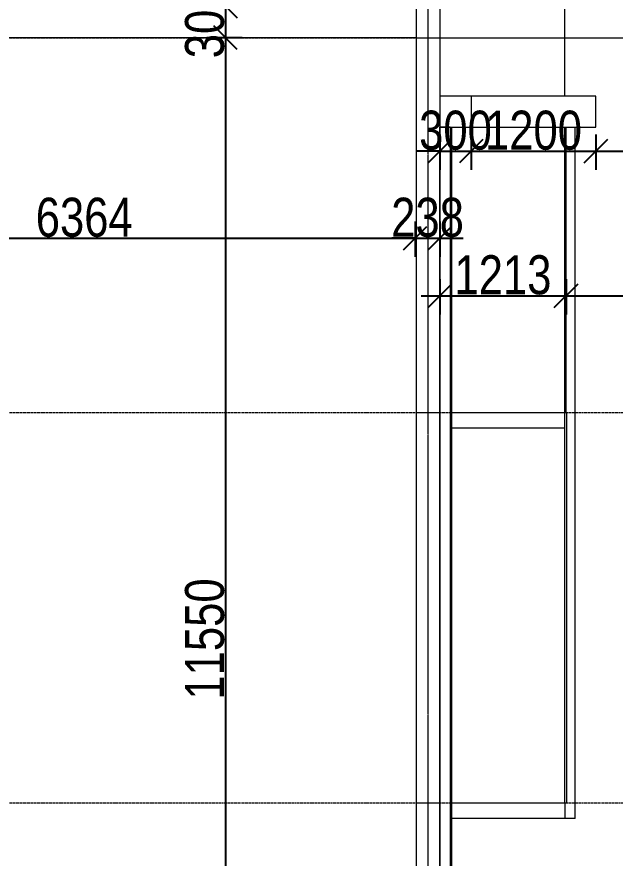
# Model space of a CAD drawing. Header units: millimetres. Extents: x -35190 to 411743, y -233114 to 23872.
# Drawn here: x 168179 to 173931, y -160805 to -152724 of the extents above; entities that cross this region are included whole.
import ezdxf

# ---------------------------------------------------------------- set-up
doc = ezdxf.new("R2010")
doc.units = ezdxf.units.MM
doc.linetypes.add('Centre', pattern=[31.75, 6.35, -4.7625, 15.875, -4.7625])
doc.linetypes.add('Grid Line', pattern=[22.225, 12.7, -3.175, 3.175, -3.175])
for name, color, linetype, lineweight in [('A-ANNO-DIMS', 211, 'Continuous', 9), ('A-FLOR', 192, 'Continuous', 18), ('A-FLOR-LEVL', 51, 'Continuous', 18), ('A-ROOF', 132, 'Continuous', 18), ('A-WALL', 113, 'Continuous', 18), ('Q-CASE', 31, 'Continuous', 18), ('S-GRID', 1, 'Continuous', 9)]:
    doc.layers.add(name, color=color, linetype=linetype, lineweight=lineweight)
doc.styles.add('Arial_3', font='arial.ttf', dxfattribs={"width": 0.8, "height": 375})
doc.dimstyles.new('main_4_5mm', dxfattribs={"dimscale": 304.8, "dimtxt": 382.597275, "dimasz": 0.738189, "dimexe": 0.590551, "dimexo": 0.0625, "dimgap": 0.024606, "dimtad": 1, "dimdec": 0, "dimzin": 0, "dimdsep": 46, "dimtxsty": 'Arial_3', "dimblk1": 'OBLIQUE', "dimblk2": 'OBLIQUE', "dimsah": 1, "dimcen": 0.09, "dimdle": 0.590551, "dimazin": 0, "dimtfac": 1, "dimtdec": 4, "dimtix": 1, "dimtmove": 0, "dimatfit": 3, "dimfxl": 0.590551, "dimfxlon": 1, "dimtvp": 1, "dimtolj": 1, "dimtzin": 0, "dimarcsym": 2})

# ---------------------------------------------------------------- blocks, each defined once
blk = doc.blocks.new('Casework 1 - Casework 1-478824-West')
at = {"layer": 'Q-CASE'}
for p, q in [((9165.3, 10990), (8865.3, 10990)), ((8865.3, 10990), (8865.3, 10690)), ((9165.3, 10990), (9165.3, 10690)), ((10365.3, 10990), (9165.3, 10990)), ((10365.3, 10690), (10365.3, 10990)), ((8865.3, 0), (8865.3, 10690)), ((8965.3, 10690), (8865.3, 10690)), ((8865.3, 10690), (9165.3, 10690)), ((8965.3, 10690), (8965.3, 0)), ((8980.3, 600), (8980.3, 10690)), ((9165.3, 10690), (10365.3, 10690)), ((10165.3, 4050), (10165.3, 10690)), ((10165.3, 4050), (10065.3, 4050))]:
    blk.add_line(p, q, dxfattribs=at)
blk = doc.blocks.new('_Oblique')
at = {"color": 0, "linetype": 'ByBlock', "lineweight": -2}
blk.add_line((-0.5, -0.5), (0.5, 0.5), dxfattribs=at)
blk = doc.blocks.new('*D2534')
at = {"layer": 'A-ANNO-DIMS', "color": 0, "lineweight": -2, "transparency": 16777216}
for p, q in [((172245.7, -153853.6), (172245.7, -154194.6)), ((172545.7, -153853.6), (172545.7, -154194.6)), ((172245.7, -154014.6), (172020.7, -154014.6)), ((172245.7, -154014.6), (172545.7, -154014.6)), ((172545.7, -154014.6), (172770.7, -154014.6))]:
    blk.add_line(p, q, dxfattribs=at)
at = {"layer": 'Defpoints', "color": 0, "transparency": 16777216}
for p in [(172245.7, -153834.6), (172545.7, -153834.6), (172545.7, -154014.6)]:
    blk.add_point(p, dxfattribs=at)
at = {"layer": 'A-ANNO-DIMS', "color": 0, "lineweight": -2, "transparency": 16777216, "xscale": 224.9999999999999, "yscale": 224.9999999999999, "zscale": 224.9999999999999}
blk.add_blockref('_Oblique', (172245.7, -154014.6), dxfattribs=at)
at = {"layer": 'A-ANNO-DIMS', "color": 0, "lineweight": -2, "transparency": 16777216, "xscale": 224.9999999999999, "yscale": 224.9999999999999, "zscale": 224.9999999999999, "rotation": 180}
blk.add_blockref('_Oblique', (172545.7, -154014.6), dxfattribs=at)
at = {"layer": 'A-ANNO-DIMS', "color": 0, "transparency": 16777216, "insert": (172395.7, -153815.5), "char_height": 375, "width": 743.769, "attachment_point": 5, "style": 'Arial_3'}
blk.add_mtext('\\A1;300', dxfattribs=at)
blk = doc.blocks.new('*D2535')
at = {"layer": 'A-ANNO-DIMS', "color": 0, "lineweight": -2, "transparency": 16777216}
for p, q in [((172545.7, -153853.6), (172545.7, -154194.6)), ((173745.7, -153853.6), (173745.7, -154194.6)), ((172365.7, -154014.6), (173925.7, -154014.6))]:
    blk.add_line(p, q, dxfattribs=at)
at = {"layer": 'Defpoints', "color": 0, "transparency": 16777216}
for p in [(172545.7, -153834.6), (173745.7, -153834.6), (173745.7, -154014.6)]:
    blk.add_point(p, dxfattribs=at)
at = {"layer": 'A-ANNO-DIMS', "color": 0, "lineweight": -2, "transparency": 16777216, "xscale": 224.9999999999999, "yscale": 224.9999999999999, "zscale": 224.9999999999999, "rotation": 180}
blk.add_blockref('_Oblique', (172545.7, -154014.6), dxfattribs=at)
at = {"layer": 'A-ANNO-DIMS', "color": 0, "lineweight": -2, "transparency": 16777216, "xscale": 224.9999999999999, "yscale": 224.9999999999999, "zscale": 224.9999999999999}
blk.add_blockref('_Oblique', (173745.7, -154014.6), dxfattribs=at)
at = {"layer": 'A-ANNO-DIMS', "color": 0, "transparency": 16777216, "insert": (173145.7, -153815.6), "char_height": 375, "width": 991.692, "attachment_point": 5, "style": 'Arial_3'}
blk.add_mtext('\\A1;1200', dxfattribs=at)
blk = doc.blocks.new('*D2536')
at = {"layer": 'A-ANNO-DIMS', "color": 0, "lineweight": -2, "transparency": 16777216}
for p, q in [((173745.7, -153853.6), (173745.7, -154194.6)), ((175513.7, -153853.6), (175513.7, -154194.6)), ((173565.7, -154014.6), (175693.7, -154014.6))]:
    blk.add_line(p, q, dxfattribs=at)
at = {"layer": 'Defpoints', "color": 0, "transparency": 16777216}
for p in [(173745.7, -153834.6), (175513.7, -153834.6), (175513.7, -154014.6)]:
    blk.add_point(p, dxfattribs=at)
at = {"layer": 'A-ANNO-DIMS', "color": 0, "lineweight": -2, "transparency": 16777216, "xscale": 224.9999999999999, "yscale": 224.9999999999999, "zscale": 224.9999999999999, "rotation": 180}
blk.add_blockref('_Oblique', (173745.7, -154014.6), dxfattribs=at)
at = {"layer": 'A-ANNO-DIMS', "color": 0, "lineweight": -2, "transparency": 16777216, "xscale": 224.9999999999999, "yscale": 224.9999999999999, "zscale": 224.9999999999999}
blk.add_blockref('_Oblique', (175513.7, -154014.6), dxfattribs=at)
at = {"layer": 'A-ANNO-DIMS', "color": 0, "transparency": 16777216, "insert": (174629.7, -153815.6), "char_height": 375, "width": 991.692, "attachment_point": 5, "style": 'Arial_3'}
blk.add_mtext('\\A1;1768', dxfattribs=at)
blk = doc.blocks.new('*D2538')
at = {"layer": 'A-ANNO-DIMS', "color": 0, "lineweight": -2, "transparency": 16777216}
for p, q in [((172245.7, -155242.6), (172245.7, -155583.6)), ((173458.2, -155242.6), (173458.2, -155583.6)), ((172065.7, -155403.6), (173638.2, -155403.6))]:
    blk.add_line(p, q, dxfattribs=at)
at = {"layer": 'Defpoints', "color": 0, "transparency": 16777216}
for p in [(172245.7, -155223.6), (173458.2, -155223.6), (173458.2, -155403.6)]:
    blk.add_point(p, dxfattribs=at)
at = {"layer": 'A-ANNO-DIMS', "color": 0, "lineweight": -2, "transparency": 16777216, "xscale": 224.9999999999999, "yscale": 224.9999999999999, "zscale": 224.9999999999999, "rotation": 180}
blk.add_blockref('_Oblique', (172245.7, -155403.6), dxfattribs=at)
at = {"layer": 'A-ANNO-DIMS', "color": 0, "lineweight": -2, "transparency": 16777216, "xscale": 224.9999999999999, "yscale": 224.9999999999999, "zscale": 224.9999999999999}
blk.add_blockref('_Oblique', (173458.2, -155403.6), dxfattribs=at)
at = {"layer": 'A-ANNO-DIMS', "color": 0, "transparency": 16777216, "insert": (172852, -155204.5), "char_height": 375, "width": 991.692, "attachment_point": 5, "style": 'Arial_3'}
blk.add_mtext('\\A1;1213', dxfattribs=at)
blk = doc.blocks.new('*D2539')
at = {"layer": 'A-ANNO-DIMS', "color": 0, "lineweight": -2, "transparency": 16777216}
for p, q in [((173458.2, -155242.6), (173458.2, -155583.6)), ((180208.7, -155242.6), (180208.7, -155583.6)), ((173278.2, -155403.6), (180388.7, -155403.6))]:
    blk.add_line(p, q, dxfattribs=at)
at = {"layer": 'Defpoints', "color": 0, "transparency": 16777216}
for p in [(173458.2, -155223.6), (180208.7, -155223.6), (180208.7, -155403.6)]:
    blk.add_point(p, dxfattribs=at)
at = {"layer": 'A-ANNO-DIMS', "color": 0, "lineweight": -2, "transparency": 16777216, "xscale": 224.9999999999999, "yscale": 224.9999999999999, "zscale": 224.9999999999999, "rotation": 180}
blk.add_blockref('_Oblique', (173458.2, -155403.6), dxfattribs=at)
at = {"layer": 'A-ANNO-DIMS', "color": 0, "lineweight": -2, "transparency": 16777216, "xscale": 224.9999999999999, "yscale": 224.9999999999999, "zscale": 224.9999999999999}
blk.add_blockref('_Oblique', (180208.7, -155403.6), dxfattribs=at)
at = {"layer": 'A-ANNO-DIMS', "color": 0, "transparency": 16777216, "insert": (176833.5, -155204.6), "char_height": 375, "width": 991.692, "attachment_point": 5, "style": 'Arial_3'}
blk.add_mtext('\\A1;6751', dxfattribs=at)
blk = doc.blocks.new('*D2546')
at = {"layer": 'A-ANNO-DIMS', "color": 0, "lineweight": -2, "transparency": 16777216}
for p, q in [((170184.5, -150514), (170184.5, -152800.4)), ((170345.5, -150694), (170004.5, -150694)), ((170345.5, -152620.4), (170004.5, -152620.4))]:
    blk.add_line(p, q, dxfattribs=at)
at = {"layer": 'Defpoints', "color": 0, "transparency": 16777216}
for p in [(170364.5, -150694), (170184.5, -152620.4), (170364.5, -152620.4)]:
    blk.add_point(p, dxfattribs=at)
at = {"layer": 'A-ANNO-DIMS', "color": 0, "lineweight": -2, "transparency": 16777216, "xscale": 224.9999999999999, "yscale": 224.9999999999999, "zscale": 224.9999999999999}
for p, rotation in [((170184.5, -150694), 90), ((170184.5, -152620.4), 270)]:
    blk.add_blockref('_Oblique', p, dxfattribs=dict(at, rotation=rotation))
at = {"layer": 'A-ANNO-DIMS', "color": 0, "transparency": 16777216, "insert": (169985.6, -151657.2), "char_height": 375, "width": 991.692, "attachment_point": 5, "rotation": 90, "style": 'Arial_3'}
blk.add_mtext('\\A1;1926', dxfattribs=at)
blk = doc.blocks.new('*D2547')
at = {"layer": 'A-ANNO-DIMS', "color": 0, "lineweight": -2, "transparency": 16777216}
for p, q in [((170184.5, -152620.4), (170184.5, -152395.4)), ((170345.5, -152620.4), (170004.5, -152620.4)), ((170184.5, -152620.4), (170184.5, -152925)), ((170345.5, -152925), (170004.5, -152925)), ((170184.5, -152925), (170184.5, -153150))]:
    blk.add_line(p, q, dxfattribs=at)
at = {"layer": 'Defpoints', "color": 0, "transparency": 16777216}
for p in [(170364.5, -152620.4), (170184.5, -152925), (170364.5, -152925)]:
    blk.add_point(p, dxfattribs=at)
at = {"layer": 'A-ANNO-DIMS', "color": 0, "lineweight": -2, "transparency": 16777216, "xscale": 224.9999999999999, "yscale": 224.9999999999999, "zscale": 224.9999999999999}
for p, rotation in [((170184.5, -152620.4), 270), ((170184.5, -152925), 90)]:
    blk.add_blockref('_Oblique', p, dxfattribs=dict(at, rotation=rotation))
at = {"layer": 'A-ANNO-DIMS', "color": 0, "transparency": 16777216, "insert": (169985.5, -152772.7), "char_height": 375, "width": 743.769, "attachment_point": 5, "rotation": 90, "style": 'Arial_3'}
blk.add_mtext('\\A1;305', dxfattribs=at)
blk = doc.blocks.new('*D2548')
at = {"layer": 'A-ANNO-DIMS', "color": 0, "lineweight": -2, "transparency": 16777216}
for p, q in [((170184.5, -152745), (170184.5, -164655)), ((170345.5, -152925), (170004.5, -152925)), ((170345.5, -164475), (170004.5, -164475))]:
    blk.add_line(p, q, dxfattribs=at)
at = {"layer": 'Defpoints', "color": 0, "transparency": 16777216}
for p in [(170364.5, -152925), (170184.5, -164475), (170364.5, -164475)]:
    blk.add_point(p, dxfattribs=at)
at = {"layer": 'A-ANNO-DIMS', "color": 0, "lineweight": -2, "transparency": 16777216, "xscale": 224.9999999999999, "yscale": 224.9999999999999, "zscale": 224.9999999999999}
for p, rotation in [((170184.5, -152925), 90), ((170184.5, -164475), 270)]:
    blk.add_blockref('_Oblique', p, dxfattribs=dict(at, rotation=rotation))
at = {"layer": 'A-ANNO-DIMS', "color": 0, "transparency": 16777216, "insert": (169985.6, -158700), "char_height": 375, "width": 1239.615, "attachment_point": 5, "rotation": 90, "style": 'Arial_3'}
blk.add_mtext('\\A1;11550', dxfattribs=at)
blk = doc.blocks.new('*D2564')
at = {"layer": 'A-ANNO-DIMS', "color": 0, "lineweight": -2, "transparency": 16777216}
for p, q in [((165644.7, -154690.1), (165644.7, -155031.1)), ((172008.2, -154690.1), (172008.2, -155031.1)), ((165464.7, -154851.1), (172188.2, -154851.1))]:
    blk.add_line(p, q, dxfattribs=at)
at = {"layer": 'Defpoints', "color": 0, "transparency": 16777216}
for p in [(165644.7, -154671.1), (172008.2, -154671.1), (172008.2, -154851.1)]:
    blk.add_point(p, dxfattribs=at)
at = {"layer": 'A-ANNO-DIMS', "color": 0, "lineweight": -2, "transparency": 16777216, "xscale": 224.9999999999999, "yscale": 224.9999999999999, "zscale": 224.9999999999999, "rotation": 180}
blk.add_blockref('_Oblique', (165644.7, -154851.1), dxfattribs=at)
at = {"layer": 'A-ANNO-DIMS', "color": 0, "lineweight": -2, "transparency": 16777216, "xscale": 224.9999999999999, "yscale": 224.9999999999999, "zscale": 224.9999999999999}
blk.add_blockref('_Oblique', (172008.2, -154851.1), dxfattribs=at)
at = {"layer": 'A-ANNO-DIMS', "color": 0, "transparency": 16777216, "insert": (168826.5, -154652), "char_height": 375, "width": 991.692, "attachment_point": 5, "style": 'Arial_3'}
blk.add_mtext('\\A1;6364', dxfattribs=at)
blk = doc.blocks.new('*D2565')
at = {"layer": 'A-ANNO-DIMS', "color": 0, "lineweight": -2, "transparency": 16777216}
for p, q in [((172008.2, -154690.1), (172008.2, -155031.1)), ((172245.7, -154690.1), (172245.7, -155031.1)), ((172008.2, -154851.1), (171783.2, -154851.1)), ((172008.2, -154851.1), (172245.7, -154851.1)), ((172245.7, -154851.1), (172470.7, -154851.1))]:
    blk.add_line(p, q, dxfattribs=at)
at = {"layer": 'Defpoints', "color": 0, "transparency": 16777216}
for p in [(172008.2, -154671.1), (172245.7, -154671.1), (172245.7, -154851.1)]:
    blk.add_point(p, dxfattribs=at)
at = {"layer": 'A-ANNO-DIMS', "color": 0, "lineweight": -2, "transparency": 16777216, "xscale": 224.9999999999999, "yscale": 224.9999999999999, "zscale": 224.9999999999999}
blk.add_blockref('_Oblique', (172008.2, -154851.1), dxfattribs=at)
at = {"layer": 'A-ANNO-DIMS', "color": 0, "lineweight": -2, "transparency": 16777216, "xscale": 224.9999999999999, "yscale": 224.9999999999999, "zscale": 224.9999999999999, "rotation": 180}
blk.add_blockref('_Oblique', (172245.7, -154851.1), dxfattribs=at)
at = {"layer": 'A-ANNO-DIMS', "color": 0, "transparency": 16777216, "insert": (172127, -154652), "char_height": 375, "width": 743.769, "attachment_point": 5, "style": 'Arial_3'}
blk.add_mtext('\\A1;238', dxfattribs=at)

msp = doc.modelspace()

# ---------------------------------------------------------------- linework, layer by layer
at = {"layer": 'A-FLOR'}
for p, q in [((172360.7, -156525), (173445.7, -156525)), ((173445.7, -156675), (172360.7, -156675)), ((172360.7, -160275), (173445.7, -160275)), ((173445.7, -160275), (173445.7, -160425)), ((173445.7, -160425), (172360.7, -160425))]:
    msp.add_line(p, q, dxfattribs=at)
at = {"layer": 'A-FLOR-LEVL', "linetype": 'Centre', "lineweight": 9}
for p, q in [((136961.3, -152925), (193150.9, -152925)), ((136961.3, -156525), (193150.9, -156525)), ((136961.3, -160275), (193150.9, -160275))]:
    msp.add_line(p, q, dxfattribs=at)
at = {"layer": 'A-ROOF'}
for q in [(172020.7, -152620.4), (149270.7, -152925)]:
    msp.add_line((172020.7, -152925), q, dxfattribs=at)
at = {"layer": 'A-WALL'}
for p, q in [((172245.7, -150525), (172245.7, -164475)), ((173445.7, -153485), (173445.7, -150525)), ((172020.7, -164475), (172020.7, -152620.4)), ((172020.7, -152925), (180208.7, -152925)), ((173445.7, -160275), (173445.7, -153785)), ((173458.2, -156525), (173458.2, -153785)), ((172020.7, -156525), (172245.7, -156525)), ((173445.7, -156525), (173465.7, -156525)), ((173465.7, -160275), (173465.7, -156525)), ((172020.7, -160275), (172245.7, -160275)), ((173445.7, -160275), (173465.7, -160275))]:
    msp.add_line(p, q, dxfattribs=at)
at = {"layer": 'S-GRID', "linetype": 'Grid Line'}
msp.add_line((172133.2, -164779.8), (172133.2, -146883), dxfattribs=at)

# ---------------------------------------------------------------- block references
at = {"layer": 'Q-CASE'}
msp.add_blockref('Casework 1 - Casework 1-478824-West', (163380.4, -164475), dxfattribs=at)

# ---------------------------------------------------------------- dimensions: what is measured, and where the dimension line sits
at = {"layer": 'A-ANNO-DIMS'}
for base, p1, p2, override, picture, middle in [((170184.5, -152620.4), (170364.5, -150694), (170364.5, -152620.4), {"dimpost": '<>', "dimfxl": 1926.372264}, '*D2546', (169985.6, -151657.2)), ((170184.5, -152925), (170364.5, -152620.4), (170364.5, -152925), {"dimpost": '<>', "dimfxl": 304.627984}, '*D2547', (169985.5, -152772.7)), ((170184.5, -164475), (170364.5, -152925), (170364.5, -164475), {"dimpost": '<>', "dimfxl": 11550}, '*D2548', (169985.6, -158700))]:
    dim = msp.add_linear_dim(base=base, p1=p1, p2=p2, angle=90, dimstyle='main_4_5mm', override=override, dxfattribs=at)
    dim.commit()
    dim.dimension.update_dxf_attribs({"geometry": picture, "text_midpoint": middle})
for base, p1, p2, override, picture, middle in [((172545.7, -154014.6), (172245.7, -153834.6), (172545.7, -153834.6), {"dimpost": '<>', "dimfxl": 300}, '*D2534', (172395.7, -153815.5)), ((173745.7, -154014.6), (172545.7, -153834.6), (173745.7, -153834.6), {"dimpost": '<>', "dimfxl": 1200}, '*D2535', (173145.7, -153815.6)), ((175513.7, -154014.6), (173745.7, -153834.6), (175513.7, -153834.6), {"dimpost": '<>', "dimfxl": 1768}, '*D2536', (174629.7, -153815.6)), ((172008.2254411, -154851.0537456), (165644.7254411, -154671.0537456), (172008.2254411, -154671.0537456), {"dimpost": '<>', "dimfxl": 6363.5}, '*D2564', (168826.4754411, -154651.9609762)), ((172245.7254411, -154851.0537456), (172008.2254411, -154671.0537456), (172245.7254411, -154671.0537456), {"dimpost": '<>', "dimfxl": 237.5}, '*D2565', (172126.9754411, -154651.9609762)), ((173458.2254411, -155403.5602465), (172245.7254411, -155223.5602465), (173458.2254411, -155223.5602465), {"dimpost": '<>', "dimfxl": 1212.5}, '*D2538', (172851.9754411, -155204.467477)), ((180208.7254411, -155403.5602465), (173458.2254411, -155223.5602465), (180208.7254411, -155223.5602465), {"dimpost": '<>', "dimfxl": 6750.5}, '*D2539', (176833.4754411, -155204.5953761))]:
    dim = msp.add_linear_dim(base=base, p1=p1, p2=p2, dimstyle='main_4_5mm', override=override, dxfattribs=at)
    dim.commit()
    dim.dimension.update_dxf_attribs({"geometry": picture, "text_midpoint": middle})

doc.saveas('drawing.dxf')
